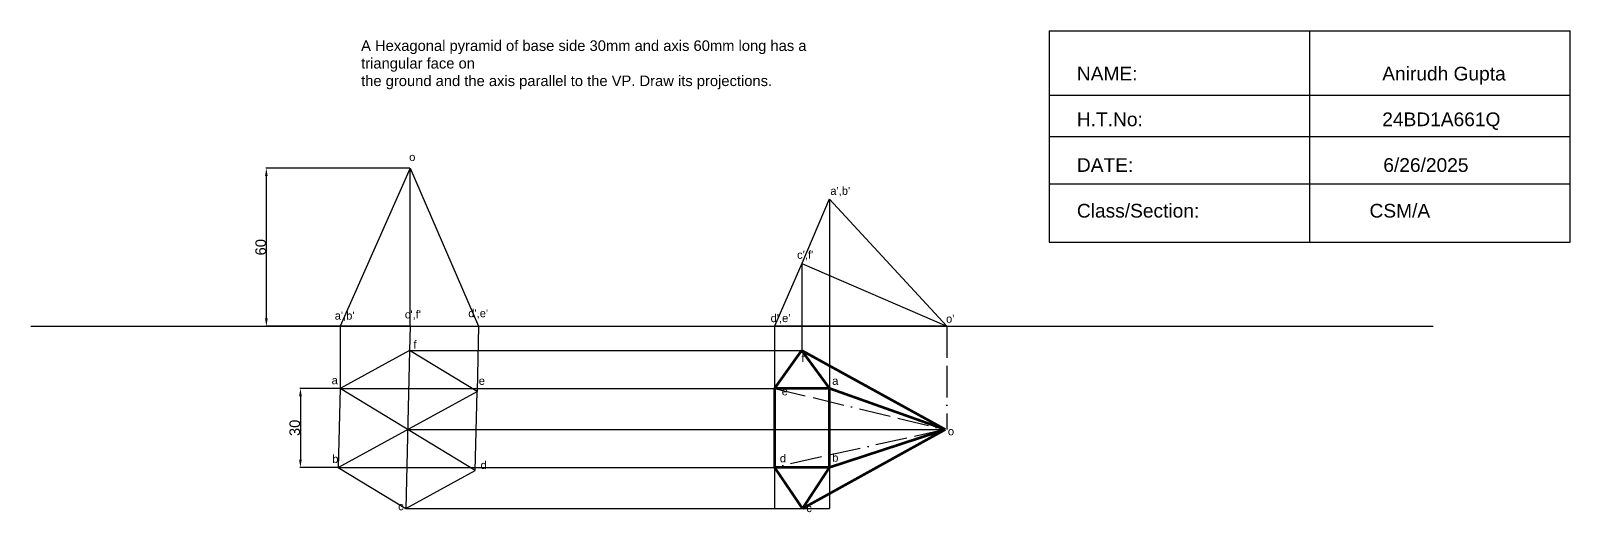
# Model space of a CAD drawing. Header units: millimetres. Extents: x 549 to 5241, y 494 to 805.
# Drawn here: x 3617 to 4201, y 515 to 698 of the extents above; entities that cross this region are included whole.
import ezdxf

# ---------------------------------------------------------------- set-up
doc = ezdxf.new("R2010")
doc.units = ezdxf.units.MM
doc.header["$MEASUREMENT"] = 0
doc.linetypes.add('ACAD_ISO11W100', pattern=[33, 12, -3, 12, -3, 0, -3])
doc.styles.get("Standard").update_dxf_attribs({"font": 'arial.ttf'})
doc.dimstyles.get("Standard").update_dxf_attribs({"dimtxt": 4, "dimasz": 3, "dimexe": 0.18, "dimexo": 0.0625, "dimgap": 0.09, "dimtad": 1, "dimdec": 0, "dimzin": 0, "dimdsep": 46, "dimtxsty": 'Standard', "dimcen": 0.09, "dimclrd": 4, "dimclre": 6, "dimadec": 0, "dimazin": 0, "dimtfac": 1, "dimtdec": 0, "dimtofl": 0, "dimtmove": 0, "dimatfit": 3, "dimfxl": 1, "dimtolj": 1, "dimtzin": 0, "dimarcsym": 1})

# ---------------------------------------------------------------- blocks, each defined once
blk = doc.blocks.new('*D12')
at = {"color": 6, "lineweight": -2, "transparency": 16777216}
for p, q in [((3733.85, 562.47), (3718.66, 562.47)), ((3733.14, 532.48), (3718.66, 532.48))]:
    blk.add_line(p, q, dxfattribs=at)
at = {"color": 4, "lineweight": -2, "transparency": 16777216}
blk.add_line((3718.84, 559.47), (3718.84, 535.48), dxfattribs=at)
at = {"color": 4, "transparency": 16777216}
for points in [[(3718.34, 559.47), (3719.34, 559.47), (3718.84, 562.47)], [(3718.34, 535.48), (3719.34, 535.48), (3718.84, 532.48)]]:
    blk.add_solid(points, dxfattribs=at)
at = {"layer": 'Defpoints', "color": 0, "transparency": 16777216}
for p in [(3733.91, 562.47), (3718.84, 532.48), (3733.21, 532.48)]:
    blk.add_point(p, dxfattribs=at)
at = {"color": 0, "transparency": 16777216, "insert": (3716.71, 547.48), "char_height": 4, "attachment_point": 5, "rotation": 90}
blk.add_mtext('\\A1;30', dxfattribs=at)
blk = doc.blocks.new('*D13')
at = {"color": 6, "lineweight": -2, "transparency": 16777216}
for p, q in [((3760.39, 646.01), (3705.74, 646.01)), ((3760.39, 586.01), (3705.74, 586.01))]:
    blk.add_line(p, q, dxfattribs=at)
at = {"color": 4, "lineweight": -2, "transparency": 16777216}
blk.add_line((3705.92, 589.01), (3705.92, 643.01), dxfattribs=at)
at = {"color": 4, "transparency": 16777216}
for points in [[(3705.42, 643.01), (3706.42, 643.01), (3705.92, 646.01)], [(3705.42, 589.01), (3706.42, 589.01), (3705.92, 586.01)]]:
    blk.add_solid(points, dxfattribs=at)
at = {"layer": 'Defpoints', "color": 0, "transparency": 16777216}
for p in [(3705.92, 646.01), (3760.46, 646.01), (3760.46, 586.01)]:
    blk.add_point(p, dxfattribs=at)
at = {"color": 0, "transparency": 16777216, "insert": (3703.79, 616.01), "char_height": 4, "attachment_point": 5, "rotation": 90}
blk.add_mtext('\\A1;60', dxfattribs=at)

msp = doc.modelspace()

# ---------------------------------------------------------------- linework, layer by layer
for p, q in [((4002.85, 698.12), (4002.85, 617.93)), ((4002.85, 698.12), (4200.51, 698.12)), ((4101.68, 698.12), (4101.68, 617.93)), ((4200.51, 617.93), (4200.51, 698.12)), ((4002.85, 673.76), (4200.51, 673.76)), ((4002.85, 658.03), (4200.51, 658.03)), ((3760.46, 646.01), (3733.91, 586.01)), ((3760.46, 586.01), (3760.46, 646.01)), ((3760.46, 646.01), (3786.38, 586.01)), ((4002.85, 640.04), (4200.51, 640.04)), ((3919.39, 634.29), (3908.98, 609.87)), ((3964.06, 586.06), (3919.52, 634.23)), ((3919.52, 634.23), (3919.52, 516.87)), ((4002.85, 617.93), (4200.51, 617.93)), ((3908.98, 609.87), (3898.7, 586.07)), ((3908.98, 609.87), (3964.06, 586.06)), ((3908.98, 609.87), (3908.98, 576.85)), ((3616.56, 586.01), (4148.51, 586.01)), ((3748.91, 586.01), (3733.91, 586.01)), ((3748.91, 586.01), (3763.91, 586.01)), ((3760.46, 586.01), (3786.38, 586.01)), ((3964.06, 586.06), (3898.7, 586.07)), ((3898.7, 586.07), (3898.7, 516.87)), ((3964.06, 586.06), (3964.06, 586.01)), ((3760.24, 576.85), (3758.82, 516.87)), ((3760.24, 576.85), (3908.98, 576.85)), ((3733.21, 532.48), (3785.86, 561.24)), ((3785.15, 531.25), (3733.91, 562.47)), ((3733.91, 562.47), (3919.52, 562.47)), ((3919.52, 562.47), (3919.52, 532.48)), ((3759.53, 546.86), (3963.46, 546.86)), ((3733.21, 532.48), (3919.52, 532.48)), ((3758.82, 516.87), (3919.52, 516.87))]:
    msp.add_line(p, q)
at = {"linetype": 'ByBlock'}
for p, q in [((3733.91, 586.01), (3733.91, 562.47)), ((3760.46, 586.01), (3760.24, 576.85)), ((3786.38, 586.01), (3785.86, 561.24))]:
    msp.add_line(p, q, dxfattribs=at)
at = {"linetype": 'ACAD_ISO11W100'}
for p, q in [((3964.06, 586.06), (3964.06, 546.86)), ((3898.7, 562.47), (3963.46, 546.86)), ((3963.46, 546.86), (3898.7, 532.48))]:
    msp.add_line(p, q, dxfattribs=at)
msp.add_lwpolyline([(3733.91, 562.47), (3733.21, 532.48), (3758.82, 516.87), (3785.15, 531.25), (3785.86, 561.24), (3760.24, 576.85)], close=True)
at = {"const_width": 1}
for points in [[(3898.7, 562.47), (3908.98, 576.85)], [(3908.98, 576.85), (3919.52, 562.47)], [(3908.98, 576.85), (3963.46, 546.86)], [(3898.7, 532.48), (3898.7, 562.47)], [(3898.7, 562.47), (3919.52, 562.47)], [(3919.52, 532.48), (3919.52, 562.47)], [(3919.52, 562.47), (3963.46, 546.86)], [(3963.46, 546.86), (3909.29, 516.87)], [(3963.46, 546.86), (3919.52, 532.48)], [(3919.52, 532.48), (3898.7, 532.48)], [(3909.29, 516.87), (3898.7, 532.48)], [(3919.52, 532.48), (3909.29, 516.87)]]:
    msp.add_lwpolyline(points, dxfattribs=at)

# ---------------------------------------------------------------- texts
at = {"linetype": 'ACAD_ISO11W100'}
for s, height, p in [('o', 3.04, (3760.09, 648.71)), ("a',b'", 3.035, (3919.85, 635.88)), ("c',f'", 3.035, (3907.24, 611.62)), ("a',b'", 3.035, (3731.84, 588.54)), ("c',f'", 3.035, (3758.46, 589)), ("d',e'", 3.035, (3782.51, 589.47)), ("d',e'", 3.035, (3897.2, 587.6)), ("o'", 3.035, (3963.74, 587.37)), ('f', 3.04, (3761.73, 577.57)), ('f', 3.04, (3908.87, 572.44)), ('a', 3.04, (3730.68, 564.04)), ('e', 3.04, (3786.48, 563.81)), ('e', 3.04, (3901.4, 559.84)), ('a', 3.04, (3920.55, 563.81)), ('o', 3.04, (3964.44, 544.68)), ('b', 3.04, (3730.91, 534.19)), ('d', 3.04, (3900.7, 534.42)), ('b', 3.04, (3920.55, 534.65)), ('d', 3.04, (3787.18, 531.86)), ('c', 3.04, (3755.89, 516.23)), ('c', 3.04, (3910.74, 515.53))]:
    msp.add_text(s, height=height, dxfattribs=at).set_placement(p)
at = {"linetype": 'ACAD_ISO11W100', "insert": (3741.86, 694.48), "char_height": 4, "width": 192.2966, "attachment_point": 1}
msp.add_mtext('A Hexagonal pyramid of base side 30mm and axis 60mm long has a triangular face on \\Pthe ground and the axis parallel to the VP. Draw its projections.', dxfattribs=at)
at = {"insert": (4013.38, 684.47), "char_height": 5.2, "attachment_point": 1}
msp.add_mtext_dynamic_manual_height_columns('NAME:                                              Anirudh Gupta\\P\\PH.T.No:                                             24BD1A661Q\\P\\PDATE:                                               6/26/2025\\P\\PClass/Section:                                CSM/A', width=175.8995, gutter_width=12.5, heights=[0], dxfattribs=at)

# ---------------------------------------------------------------- dimensions: what is measured, and where the dimension line sits
for base, p1, p2, picture, middle in [((3705.92, 646.01), (3760.46, 586.01), (3760.46, 646.01), '*D13', (3703.79, 616.01)), ((3718.84, 532.48), (3733.91, 562.47), (3733.21, 532.48), '*D12', (3716.71, 547.48))]:
    dim = msp.add_linear_dim(base=base, p1=p1, p2=p2, angle=90, dimstyle='Standard')
    dim.commit()
    dim.dimension.update_dxf_attribs({"geometry": picture, "text_midpoint": middle})

doc.saveas('drawing.dxf')
